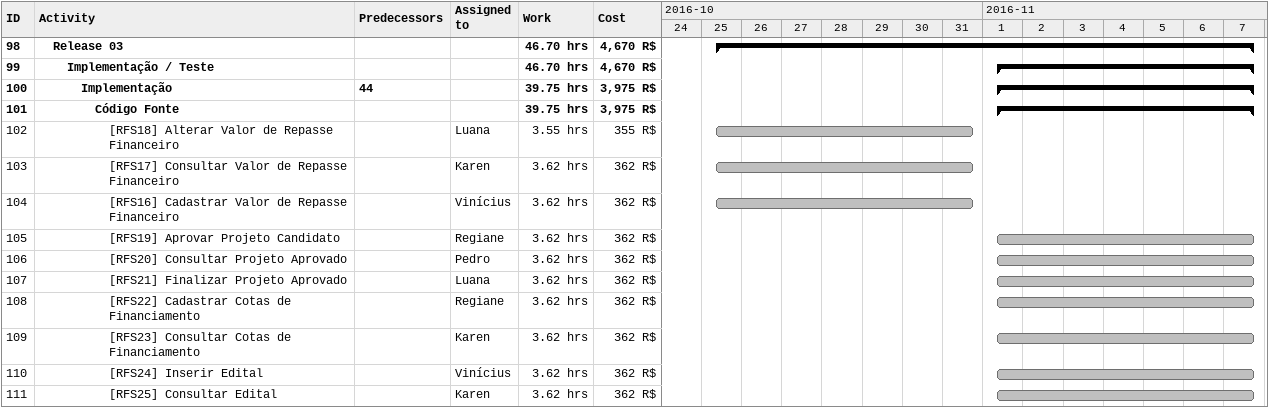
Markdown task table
| ID | Level | Task | Start | Finish | Predecessors | Resources | Work (h) | Cost (R$) |
|---|---|---|---|---|---|---|---|---|
| 98 | 2 | **Release 03** | 2016-10-25 | 2016-11-07 |  |  | 46.70 | 4670 |
| 99 | 3 | **Implementação / Teste** | 2016-11-01 | 2016-11-07 |  |  | 46.70 | 4670 |
| 100 | 4 | **Implementação** | 2016-11-01 | 2016-11-07 | 44 |  | 39.75 | 3975 |
| 101 | 5 | **Código Fonte** | 2016-11-01 | 2016-11-07 |  |  | 39.75 | 3975 |
| 102 | 6 | [RFS18] Alterar Valor de Repasse Financeiro | 2016-10-25 | 2016-10-31 |  | Luana | 3.55 | 355 |
| 103 | 6 | [RFS17] Consultar Valor de Repasse Financeiro | 2016-10-25 | 2016-10-31 |  | Karen | 3.62 | 362 |
| 104 | 6 | [RFS16] Cadastrar Valor de Repasse Financeiro | 2016-10-25 | 2016-10-31 |  | Vinícius | 3.62 | 362 |
| 105 | 6 | [RFS19] Aprovar Projeto Candidato | 2016-11-01 | 2016-11-07 |  | Regiane | 3.62 | 362 |
| 106 | 6 | [RFS20] Consultar Projeto Aprovado | 2016-11-01 | 2016-11-07 |  | Pedro | 3.62 | 362 |
| 107 | 6 | [RFS21] Finalizar Projeto Aprovado | 2016-11-01 | 2016-11-07 |  | Luana | 3.62 | 362 |
| 108 | 6 | [RFS22] Cadastrar Cotas de Financiamento | 2016-11-01 | 2016-11-07 |  | Regiane | 3.62 | 362 |
| 109 | 6 | [RFS23] Consultar Cotas de Financiamento | 2016-11-01 | 2016-11-07 |  | Karen | 3.62 | 362 |
| 110 | 6 | [RFS24] Inserir Edital | 2016-11-01 | 2016-11-07 |  | Vinícius | 3.62 | 362 |
| 111 | 6 | [RFS25] Consultar Edital | 2016-11-01 | 2016-11-07 |  | Karen | 3.62 | 362 |
